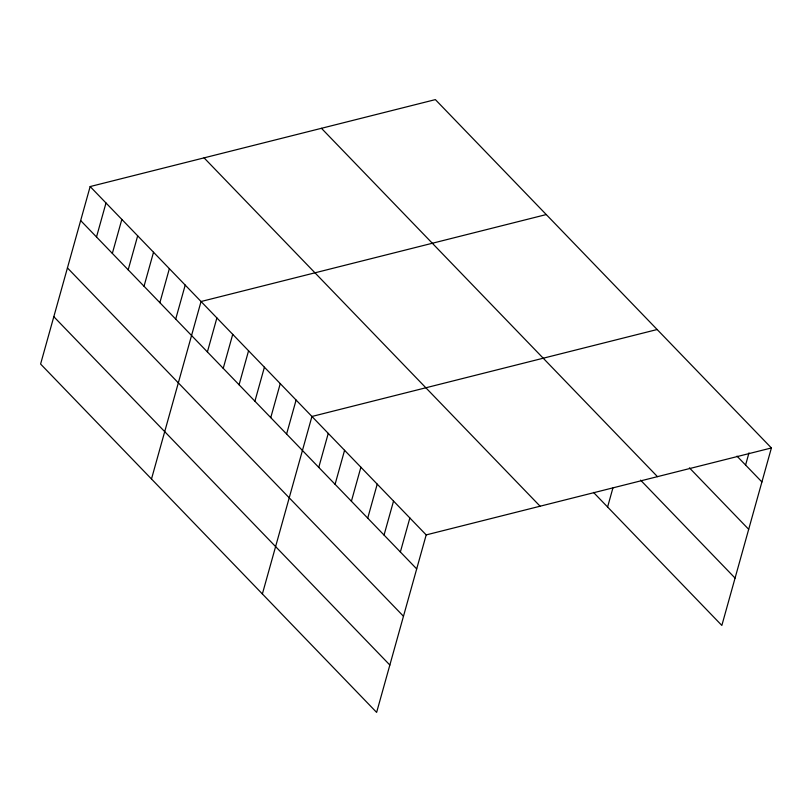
<?xml version="1.0" encoding="UTF-8"?>
<svg xmlns="http://www.w3.org/2000/svg" width="812" height="812" viewBox="0 0 812 812"><rect width="100%" height="100%" fill="white"/><g stroke="black" fill="none" stroke-linecap="round" stroke-linejoin="round"><path stroke-width="1.22" d="M90.152 186.557L40.6 364.04L376.626 712.388L426.188 534.905L90.152 186.557L435.374 99.612L771.4 447.96L721.848 625.443L593.511 492.407M96.506 236.982L105.996 202.98M112.34 253.405L121.841 219.402M128.184 269.828L137.675 235.825M144.028 286.25L153.519 252.248M159.873 302.673L169.363 268.67M175.707 319.096L185.207 285.093M151.489 478.999L201.041 301.516L546.263 214.561M207.395 351.941L216.885 317.939M223.229 368.364L232.729 334.361M239.073 384.786L248.563 350.784M254.917 401.199L264.407 367.207M270.761 417.622L280.252 383.629M286.595 434.044L296.096 400.052M262.377 593.948L311.93 416.475L657.152 329.52M318.761 467.387L328.251 433.385M335.082 484.307L344.572 450.305M351.403 501.227L360.893 467.225M367.724 518.147L377.215 484.145M384.046 535.067L393.536 501.065M400.367 551.987L409.857 517.985M607.599 507.003L612.887 488.063M745.589 465.043L748.979 452.893M426.188 534.905L771.4 447.96M736.991 456.131L761.91 481.963M689.418 467.864L748.684 529.302M321.45 128.306L657.476 476.654M640.577 480.136L735.063 578.093M204.076 157.863L540.102 506.211M80.662 220.559L416.688 568.907M67.437 267.909L403.473 616.257M53.815 316.69L389.851 665.038"/></g></svg>
